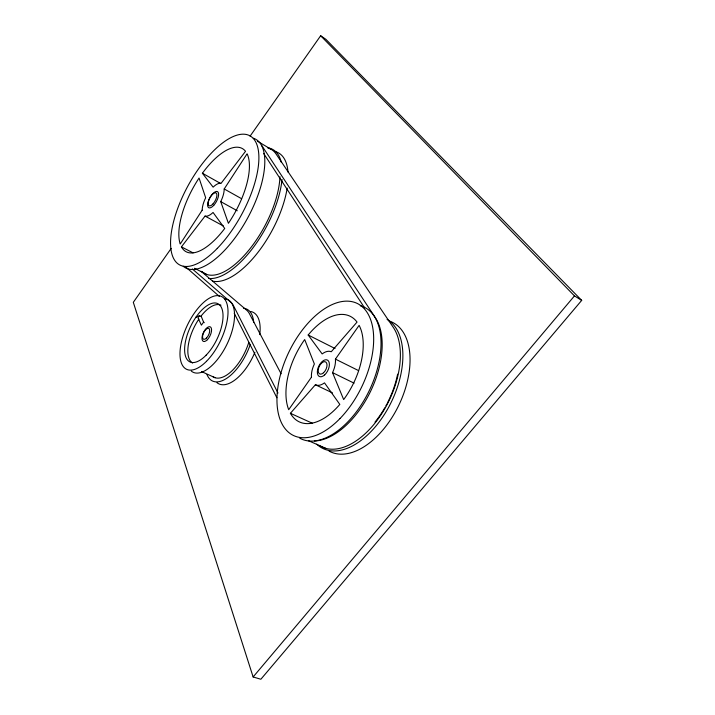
<?xml version="1.0" encoding="UTF-8"?>
<svg xmlns="http://www.w3.org/2000/svg" width="715" height="715" viewBox="0 0 715 715"><rect width="100%" height="100%" fill="white"/><g stroke="black" fill="none" stroke-linecap="round" stroke-linejoin="round"><path stroke-width="1.07" d="M224.206 188.966L247.086 153.805A58.764 24.301 -61.4 0 1 228.407 223.303L220.729 201.63A18.349 7.579 -61.4 0 0 224.206 188.966L241.599 198.707M171.162 248.454L133.312 302.32L253.128 676.962L260.859 679.25L581.688 300.38L325.87 39.307L320.651 35.75L250.071 136.172M335.433 359.127L359.118 325.361A58.621 32.255 -64.2 0 1 343.665 399.569L332.538 372.631A18.304 10.064 -64.2 0 0 335.433 359.127L358.438 370.549M203.596 322.125L201.389 325.146L198.1 318.05L198.645 316.477L201.094 316.048L203.596 322.125A1.984 1.636 -22.2 0 1 204.24 322.715M181.422 246.863L205.053 216.082A18.349 7.579 -61.4 0 0 213.061 212.462L224.725 228.451A58.764 24.301 -61.4 0 1 181.422 246.863L193.05 252.86M253.128 676.962L574.467 295.894L581.688 300.38M290.406 413.306L315.387 384.75A18.304 10.064 -64.2 0 0 324.503 382.865L339.813 404.413A58.621 32.255 -64.2 0 1 290.406 413.306L312.526 423.325M199.646 315.923L196.08 317.013L199.288 316.048M308.397 440.672L325.888 448.394M201.532 371.577L215.09 377.726M315.387 384.75L332.448 392.875M332.538 372.631L354.095 383.151M308.174 335.013L322.161 353.934A18.304 10.064 -64.2 0 1 331.242 351.762L357.044 322.072A58.621 32.255 -64.2 0 0 308.174 335.013L335.031 348.518M194.48 268.259L206.269 274.247M205.053 216.082L223.455 226.012M220.729 201.63L237.273 210.764M202.399 173.236L213.124 187.151A18.349 7.579 -61.4 0 1 221.114 183.281L245.531 151.312A58.764 24.301 -61.4 0 0 202.399 173.236L220.685 183.514M257.454 141.177L270.744 149.122M201.049 271.253L246.8 310.328A39.057 18.518 -64.5 0 1 249.437 313.715L281.111 373.784M192.29 268.911L230.99 302.427A39.397 18.143 -64.4 0 1 233.546 305.797L277.983 393.044M185.811 267.061L219.344 296.403M320.651 35.75L574.467 295.894M261.681 145.422L375.464 317.889A71.956 40.183 -64.3 0 1 369.932 392.624A71.956 40.183 -64.3 0 1 314.412 440.976M263.638 153.403L364.587 307.87M234.243 313.277L276.875 397.755M319.033 445.409A71.196 40.862 -64.4 0 0 382.462 412.537A71.196 40.862 -64.4 0 0 393.295 327.399L276.062 153.993A71.893 31.138 -61.4 0 0 268.911 148.318M192.567 363.068A32.238 14.711 -64.4 0 1 198.913 319.042M201.094 316.048A32.238 14.711 -64.4 0 1 220.989 305.216M243.538 308.245A39.817 18.93 -64.5 0 1 253.709 322.51M250.313 344.335A39.817 18.93 -64.5 0 1 227.397 377.86A39.817 18.93 -64.5 0 1 206.975 374.499M248.784 342.369A35.83 17.035 -64.5 0 1 212.65 376.447M224.689 298.825A40.237 18.474 -64.4 0 1 227.629 342.878A40.237 18.474 -64.4 0 1 191.271 371.067M250.733 311.49A39.674 19.082 -64.5 0 1 259.751 334.62M254.906 352.245A39.674 19.082 -64.5 0 1 216.94 382.65M387.083 319.435A72.081 41.488 -64.4 0 1 387.789 408.792A72.081 41.488 -64.4 0 1 316.718 444.167M397.62 374.168A67.264 38.699 -64.4 0 1 387.441 402.911M386.931 403.895A67.264 38.699 -64.4 0 1 385.886 405.852M384.795 407.782A67.264 38.699 -64.4 0 1 375 422.1M360.306 305.752A73.01 40.657 -64.3 0 1 370.343 388.299A73.01 40.657 -64.3 0 1 299.719 438.152M389.282 321.044A71.786 41.747 -64.4 0 1 399.587 403.6A71.786 41.747 -64.4 0 1 328.989 451.058M267.481 147.791A72.564 31.523 -61.4 0 1 281.281 162.305M282.032 179.474A72.564 31.523 -61.4 0 1 253.709 246.89A72.564 31.523 -61.4 0 1 208.664 278.475M279.949 176.748A68.917 29.932 -61.4 0 1 248.892 250.098A68.917 29.932 -61.4 0 1 202.363 271.87M253.298 138.227A73.261 30.7 -61.4 0 1 247.381 218.513A73.261 30.7 -61.4 0 1 183.219 266.275M275.936 151.759A72.331 31.791 -61.3 0 1 288.011 172.118M287.18 188.108A72.331 31.791 -61.3 0 1 256.497 254.218A72.331 31.791 -61.3 0 1 212.543 281.102M202.175 210.183L180.216 244.012A58.764 24.301 -61.4 0 1 199.065 178.026L205.67 197.76A18.349 7.579 -61.4 0 0 202.175 210.183M311.436 377.198L288.708 409.704A58.621 32.255 -64.2 0 1 304.688 339.554L314.368 363.98A18.304 10.064 -64.2 0 0 311.436 377.198M206.519 338.034A6.042 2.753 -64.4 0 0 209.021 328.534A6.042 2.753 -64.4 0 0 202.819 334.808A6.042 2.753 -64.4 0 0 206.519 338.034M323.555 372.756A6.712 3.682 -64.2 0 0 325.861 362.058A6.712 3.682 -64.2 0 0 318.389 368.869A6.712 3.682 -64.2 0 0 323.555 372.756M213.034 203.864A7.338 3.03 -61.4 0 0 216.046 192.916A7.338 3.03 -61.4 0 0 208.467 201.281A7.338 3.03 -61.4 0 0 213.034 203.864M207.323 339.75A8.062 3.673 -64.4 0 0 210.639 327.086A8.062 3.673 -64.4 0 0 202.372 335.469A8.062 3.673 -64.4 0 0 207.323 339.75M206.161 355.141A32.3 14.649 -64.4 0 0 219.174 304.527A32.3 14.649 -64.4 0 0 186.132 338.606A32.3 14.649 -64.4 0 0 206.161 355.141M206.474 361.316A40.38 18.313 -64.4 0 0 223.455 297.806A40.38 18.313 -64.4 0 0 182.057 339.509A40.38 18.313 -64.4 0 0 206.474 361.316M339.974 418.561A73.323 40.362 -64.2 0 0 357.849 303.75A73.323 40.362 -64.2 0 0 278.072 386.011A73.323 40.362 -64.2 0 0 339.974 418.561M324.673 374.883A9.152 5.032 -64.2 0 0 327.792 360.297A9.152 5.032 -64.2 0 0 317.603 369.601A9.152 5.032 -64.2 0 0 324.673 374.883M217.297 248.373A73.493 30.414 -61.4 0 0 251.591 136.905A73.493 30.414 -61.4 0 0 175.255 215.68A73.493 30.414 -61.4 0 0 217.297 248.373M213.776 205.303A9.17 3.79 -61.4 0 0 217.521 191.629A9.17 3.79 -61.4 0 0 208.047 202.095A9.17 3.79 -61.4 0 0 213.776 205.303"/></g></svg>
